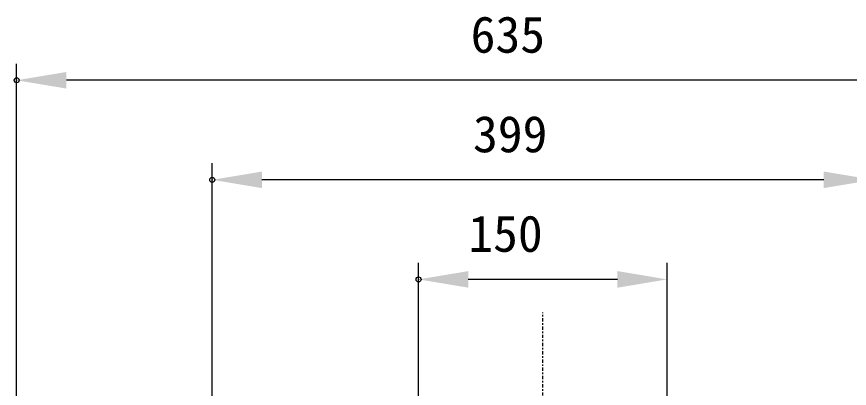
# Model space of a CAD drawing. Units: millimetres, scale not verified. Extents: x -203 to 203, y -143 to 143.
# Drawn here: x -142.8 to -92.5, y 46.4 to 68.8 of the extents above; entities that cross this region are included whole.
import ezdxf
from ezdxf.enums import TextEntityAlignment as Align

# ---------------------------------------------------------------- set-up
doc = ezdxf.new("R2010")
doc.units = ezdxf.units.MM
doc.header["$LTSCALE"] = 0.5
doc.header["$PDMODE"] = 32
doc.header["$PDSIZE"] = 0.3
doc.linetypes.add('USER1', pattern=[0.629921, 0.393701, -0.07874, 0.07874, -0.07874])
doc.layers.add('0-1_DIMENSION_LINES$02_DIMENSI', color=7, linetype='Continuous', lineweight=25)
doc.layers.add('0-6_DIMENSION_LINES$01_CENTER_', color=7, linetype='USER1', lineweight=25)
doc.layers.add('0-2_DEFPOINTS', color=7, linetype='Continuous')
doc.styles.add('ＭＳ ゴシック', font='')
doc.styles.get('ＭＳ ゴシック').set_extended_font_data('MS Gothic')

# ---------------------------------------------------------------- blocks, each defined once
blk = doc.blocks.new('D10')
at = {"layer": '0-1_DIMENSION_LINES$02_DIMENSI'}
for p, q in [((3458.1, 2096.2), (3458.1, 2200)), ((3531.9, 2198), (3464.1, 2198))]:
    blk.add_line(p, q, dxfattribs=at)
for points in [[(3464.1, 2199), (3464.1, 2197), (3458.1, 2198)], [(3531.9, 2197), (3531.9, 2199), (3537.9, 2198)]]:
    blk.add_solid(points, dxfattribs=at)
at = {"layer": '0-2_DEFPOINTS'}
blk.add_point((3458.1, 2198), dxfattribs=at)
at = {"layer": '0-1_DIMENSION_LINES$02_DIMENSI', "style": 'ＭＳ ゴシック'}
blk.add_text('399', height=4.399, dxfattribs=at).set_placement((3489.571, 2200), align=Align.BOTTOM_LEFT)
blk = doc.blocks.new('D11')
at = {"layer": '0-1_DIMENSION_LINES$02_DIMENSI'}
for p, q in [((3483, 2096.2), (3483, 2188)), ((3513, 2096.2), (3513, 2188)), ((3507, 2186), (3489, 2186))]:
    blk.add_line(p, q, dxfattribs=at)
for points in [[(3489, 2187), (3489, 2185), (3483, 2186)], [(3507, 2185), (3507, 2187), (3513, 2186)]]:
    blk.add_solid(points, dxfattribs=at)
at = {"layer": '0-2_DEFPOINTS'}
for p in [(3483, 2186), (3483, 2093.2), (3513, 2093.2)]:
    blk.add_point(p, dxfattribs=at)
at = {"layer": '0-1_DIMENSION_LINES$02_DIMENSI', "style": 'ＭＳ ゴシック'}
blk.add_text('150', height=4.399, dxfattribs=at).set_placement((3489, 2188), align=Align.BOTTOM_LEFT)
blk = doc.blocks.new('D12')
at = {"layer": '0-1_DIMENSION_LINES$02_DIMENSI'}
for p, q in [((3434.491, 2115), (3434.491, 2212)), ((3555.509, 2210), (3440.491, 2210))]:
    blk.add_line(p, q, dxfattribs=at)
blk.add_solid([(3440.491, 2211), (3440.491, 2209), (3434.491, 2210)], dxfattribs=at)
at = {"layer": '0-2_DEFPOINTS'}
blk.add_point((3434.491, 2210), dxfattribs=at)
at = {"layer": '0-1_DIMENSION_LINES$02_DIMENSI', "style": 'ＭＳ ゴシック'}
blk.add_text('635', height=4.399, dxfattribs=at).set_placement((3489.286, 2212), align=Align.BOTTOM_LEFT)

msp = doc.modelspace()

# ---------------------------------------------------------------- linework, layer by layer
at = {"layer": '0-6_DIMENSION_LINES$01_CENTER_'}
msp.add_line((-111, -34), (-111, 51), dxfattribs=at)

# ---------------------------------------------------------------- block references
at = {"layer": '0-1_DIMENSION_LINES$02_DIMENSI', "xscale": 0.5, "yscale": 0.5}
for name in ['D12', 'D10', 'D11']:
    msp.add_blockref(name, (-1860, -1040), dxfattribs=at)

doc.saveas('drawing.dxf')
